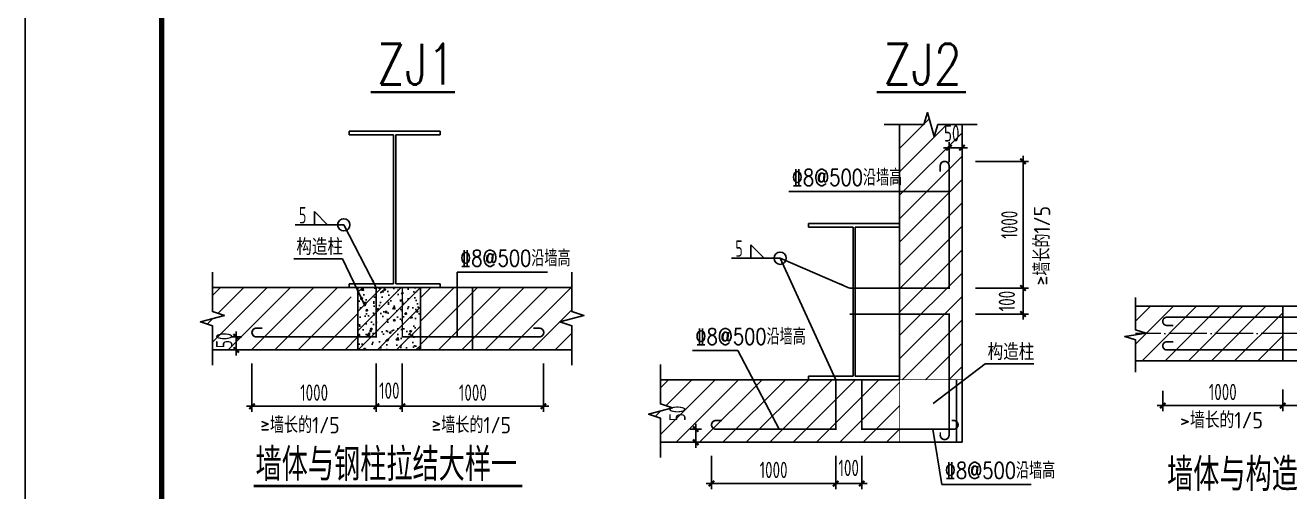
# Model space of a CAD drawing. Extents: x 36360094 to 36697644, y 75306 to 425482.
# Drawn here: x 36360094 to 36406481, y 289338 to 306435 of the extents above; entities that cross this region are included whole.
import ezdxf
from ezdxf.enums import TextEntityAlignment as Align

# ---------------------------------------------------------------- set-up
doc = ezdxf.new("R2010")
doc.units = 0
doc.header["$LTSCALE"] = 1000
doc.header["$MEASUREMENT"] = 0
doc.linetypes.add('10', pattern=[0])
doc.linetypes.add('DOTE', pattern=[2.42, 2, -0.2, 0.02, -0.2])
doc.layers.get('0').update_dxf_attribs({"linetype": 'CONTINUOUS'})
for name, color, linetype in [('AXIS', 3, 'CONTINUOUS'), ('COLU', 7, 'CONTINUOUS'), ('DIM', 3, 'CONTINUOUS'), ('HATCH', 254, 'CONTINUOUS'), ('NUM', 7, 'CONTINUOUS'), ('PUB_TEXT', 7, 'CONTINUOUS'), ('PUB_TITLE', 4, 'CONTINUOUS'), ('REIN', 1, 'CONTINUOUS'), ('TEXT', 7, 'CONTINUOUS'), ('THIN', 7, 'CONTINUOUS'), ('焊缝标注', 253, 'CONTINUOUS')]:
    doc.layers.add(name, color=color, linetype=linetype)
doc.styles.add('_HZTXT', font='txt.shx', dxfattribs={"width": 0.8, "bigfont": 'hztxt.shx'})
doc.styles.add('_TXT', font='SIMPLEX.shx', dxfattribs={"width": 0.6})
doc.styles.add('TSSD_Dimension', font='Tssdeng.shx', dxfattribs={"width": 0.7, "bigfont": 'HZTXT.SHX'})
doc.styles.add('TSSD_Label', font='Tssdeng.shx', dxfattribs={"width": 0.7, "bigfont": 'hztxt.shx'})
doc.styles.add('TSSD_REIN', font='tssdeng.shx', dxfattribs={"width": 0.7, "bigfont": 'tssdchn.shx'})

# ---------------------------------------------------------------- blocks, each defined once
blk = doc.blocks.new('_ArchTick')
at = {"color": 0, "linetype": 'ByBlock', "const_width": 0.4}
blk.add_lwpolyline([(-0.5, -0.5), (0.5, 0.5)], dxfattribs=at)
blk = doc.blocks.new('rtrt')
at = {"linetype": '10'}
for p, q in [((576100, 96331), (572600, 96331)), ((572600, 96331), (572600, 96191)), ((576100, 96331), (576100, 96191)), ((574310, 96191), (572600, 96191)), ((574310, 90471), (574310, 96191)), ((576100, 96191), (574390, 96191)), ((574390, 90471), (574390, 96191)), ((574310, 90471), (572600, 90471)), ((572600, 90471), (572600, 90331)), ((576100, 90471), (574390, 90471)), ((576100, 90471), (576100, 90331)), ((576100, 90331), (572600, 90331))]:
    blk.add_line(p, q, dxfattribs=at)

msp = doc.modelspace()

# ---------------------------------------------------------------- hatches: boundary and pattern name
at = {"linetype": '10'}
h = msp.add_hatch(dxfattribs=at)
h.set_pattern_fill('ANSI31', color=256, scale=190.905, style=0)
h.set_pattern_definition([(45, (35277716.63, 111514.95), (-428.59395, 428.59395), [])])
h.paths.add_polyline_path([(36390024.7, 291629.3), (36390024.7, 293442.9), (36386595.1, 293442.9), (36387949.8, 291629.3)], flags=16)
h.paths.add_polyline_path([(36390979.2, 291629.3), (36392168.7, 291629.3), (36392168.7, 293442.9), (36390979.2, 293442.9)], flags=17)
h.paths.add_polyline_path([(36393982.3, 293442.9), (36393982.3, 295849.8), (36392168.7, 295849.8), (36392168.7, 293442.9)], flags=17)
h.paths.add_polyline_path([(36393982.3, 302082.6), (36392168.7, 302082.6), (36392168.7, 296804.4), (36393982.3, 296804.4)], flags=17)
h.paths.add_polyline_path([(36381590.9, 291722.9), (36381590.9, 292693.1), (36382593.1, 292693.1), (36382593.1, 291722.9)], flags=24)
h.paths.add_polyline_path([(36393062, 305383), (36394032.2, 305383), (36394032.2, 304380.7), (36393062, 304380.7)], flags=24)
h.paths.add_polyline_path([(36383397.6, 292037.4), (36383397.6, 291152), (36392168.7, 291152), (36392168.7, 291629.3), (36390979.2, 291629.3), (36390979.2, 293442.9), (36390024.7, 293442.9), (36390024.7, 291629.3), (36387949.8, 291629.3), (36386595.1, 293442.9), (36383397.6, 293442.9), (36383397.6, 292557.4), (36383837.6, 292417.4), (36382957.6, 292177.4)])
h.paths.add_polyline_path([(36393054.1, 302798.5), (36392168.7, 302798.5), (36392168.7, 302082.6), (36393982.3, 302082.6), (36393982.3, 296804.4), (36392168.7, 296804.4), (36392168.7, 295849.8), (36393982.3, 295849.8), (36393982.3, 293442.9), (36394459.6, 293442.9), (36394459.6, 302798.5), (36393574.1, 302798.5), (36393434.1, 302358.5), (36393194.1, 303238.5)])
h = msp.add_hatch(dxfattribs=at)
h.set_pattern_fill('ANSI31', color=256, scale=190.905, style=0)
h.set_pattern_definition([(45, (35277566.7, 114898.56), (-428.59395, 428.59395), [])])
h.paths.add_polyline_path([(36376515.2, 294535.6), (36376338.1, 295012.9), (36374590.7, 295012.9), (36374590.7, 294535.6)], flags=16)
h.paths.add_polyline_path([(36364537.8, 295106.5), (36364537.8, 296076.7), (36365540.1, 296076.7), (36365540.1, 295106.5)], flags=24)
h.paths.add_polyline_path([(36366960.6, 295421.1), (36366960.6, 294535.6), (36372299.8, 294535.6), (36372299.8, 296315.4), (36371545.8, 296826.5), (36366960.6, 296826.5), (36366960.6, 295941.1), (36367400.6, 295801.1), (36366520.6, 295561.1)])
h.paths.add_polyline_path([(36380148.3, 294535.6), (36380148.3, 295421.1), (36379708.3, 295561.1), (36380588.3, 295801.1), (36380148.3, 295941.1), (36380148.3, 296826.5), (36374590.7, 296826.5), (36374590.7, 295012.9), (36376338.1, 295012.9), (36376515.2, 294535.6)])
at = {"layer": 'HATCH'}
h = msp.add_hatch(dxfattribs=at)
h.set_pattern_fill('ARMORED', color=256, scale=100, style=0)
h.set_pattern_definition([(50, (34973394.7, 1125135.6), (717.26018, -62.75213), [75, -825]), (355, (34973394.7, 1125135.6), (-138.75133, 752.19213), [60, -660]), (100.4514, (34973454.45, 1125130.37), (578.50938, 689.43954), [63.7402, -701.1421]), (46.1842, (34973394.7, 1125335.6), (1067.24105, -165.519), [112.5, -1237.5]), (96.6356, (34973483.6, 1125321.8), (934.6627, 974.1179), [95.6103, -1051.713]), (351.1842, (34973394.7, 1125335.6), (934.66195, 974.1186), [90, -990]), (21, (34973494.7, 1125285.6), (596.90705, -402.6189), [75, -825]), (326, (34973494.7, 1125285.6), (243.31533, 725.15005), [60, -660]), (71.4514, (34973544.4, 1125252.04), (840.22263, 322.5305), [63.7402, -701.1421]), (37.5, (34973394.67, 1125135.6), (12.159855, 332.893854), [0, -652, 0, -670, 0, -662.5]), (7.5, (34973394.67, 1125135.6), (263.06954, 394.41171), [0, -382, 0, -637, 0, -252.5]), (327.5, (34973171.67, 1125135.6), (533.822436, -22.55487), [0, -250, 0, -780, 0, -1035]), (317.5, (34973071.67, 1125135.6), (583.18617, 100.10498), [0, -325, 0, -518, 0, -735]), (45, (34973394.67, 1125135.6), (-353.55339, 353.55339), [])])
h.paths.add_polyline_path([(36372299.8, 296826.5), (36372299.8, 294535.6), (36374590.7, 294535.6), (36374590.7, 296826.5)])

# ---------------------------------------------------------------- linework, layer by layer
at = {"linetype": '10'}
for p, q in [((36392168.7, 302798.5), (36392168.7, 293442.9)), ((36394459.6, 302798.5), (36394459.6, 291152)), ((36380148.3, 296826.5), (36366960.6, 296826.5)), ((36372299.8, 296826.5), (36372299.8, 294535.6)), ((36374590.7, 296826.5), (36374590.7, 294535.6)), ((36376500.5, 296826.5), (36376500.5, 294535.6)), ((36368570.7, 295332.1), (36368786.3, 295332.1)), ((36368570.7, 295332.1), (36368786.3, 295332.1)), ((36378952.2, 295332.1), (36378736.6, 295332.1)), ((36378952.2, 295332.1), (36378736.6, 295332.1)), ((36380148.3, 294535.6), (36366960.6, 294535.6)), ((36392168.7, 293442.9), (36383397.6, 293442.9)), ((36394259.6, 293442.9), (36394259.6, 291152)), ((36394459.6, 291152), (36383397.6, 291152))]:
    msp.add_line(p, q, dxfattribs=at)
at = {"const_width": 87.5, "elevation": 97.8}
for points in [[(36372762.1, 303989.2), (36375864.5, 303989.2)], [(36391332.6, 303989.2), (36394602.1, 303989.2)]]:
    msp.add_lwpolyline(points, dxfattribs=at)
at = {"linetype": '10', "const_width": 19.1}
for points in [[(36372299.8, 296826.5), (36372299.8, 294535.6), (36374590.7, 294535.6), (36374590.7, 296826.5), (36372299.8, 296826.5)], [(36392168.7, 293442.9), (36392168.7, 291152), (36394459.6, 291152), (36394459.6, 293442.9), (36392168.7, 293442.9)]]:
    msp.add_lwpolyline(points, dxfattribs=at)
at = {"linetype": '10'}
for centre, start, end in [((36368570.7, 295172.5), 90, 270), ((36394153.5, 291788.9), 270, 90)]:
    msp.add_arc(centre, 159.6, start, end, dxfattribs=at)
at = {"layer": 'AXIS', "linetype": 'DOTE', "lineweight": 5, "ltscale": 0.7}
msp.add_line((36413605.1, 295133.4), (36400823.8, 295133.4), dxfattribs=at)
at = {"layer": 'COLU', "linetype": 'ByBlock'}
msp.add_line((36375939.2, 297387.2), (36375939.2, 295012.9), dxfattribs=at)
at = {"layer": 'DIM'}
for p, q in [((36393982.3, 301418.8), (36393982.3, 302148.1)), ((36394459.6, 301637.6), (36394459.6, 302148.1)), ((36393782.3, 301948.1), (36394659.6, 301948.1)), ((36396696.6, 296604.4), (36396696.6, 301648.4)), ((36394959.6, 301448.4), (36396896.6, 301448.4)), ((36396696.6, 295649.8), (36396696.6, 297004.4)), ((36394959.6, 296804.4), (36396896.6, 296804.4)), ((36394959.6, 296804.4), (36396896.6, 296804.4)), ((36394959.6, 295849.8), (36396896.6, 295849.8)), ((36367833, 295215.1), (36367833, 294335.6)), ((36368044.2, 295015.1), (36367633, 295015.1)), ((36367825.5, 294535.6), (36367633, 294535.6)), ((36368411.1, 294035.6), (36368411.1, 292269.1)), ((36372971.7, 294035.6), (36372971.7, 292269.1)), ((36372971.7, 294035.6), (36372971.7, 292269.1)), ((36373926.2, 294035.6), (36373926.2, 292269.1)), ((36373926.2, 294035.6), (36373926.2, 292269.1)), ((36379102.3, 294035.6), (36379102.3, 292269.1)), ((36401823.8, 293037.2), (36401823.8, 292292.9)), ((36406223.8, 293082.6), (36406223.8, 292292.9)), ((36406223.8, 293037.2), (36406223.8, 292292.9)), ((36373171.7, 292469.1), (36368211.1, 292469.1)), ((36374126.2, 292469.1), (36372771.7, 292469.1)), ((36373726.2, 292469.1), (36379302.3, 292469.1)), ((36401623.8, 292492.9), (36406423.8, 292492.9)), ((36406023.8, 292492.9), (36408405.1, 292492.9)), ((36384690.1, 291831.5), (36384690.1, 290952)), ((36384901.4, 291631.5), (36384490.1, 291631.5)), ((36384682.7, 291152), (36384490.1, 291152)), ((36385268.2, 290652), (36385268.2, 289435.5)), ((36389824.7, 290652), (36389824.7, 289435.5)), ((36389824.7, 290652), (36389824.7, 289435.5)), ((36390779.2, 290652), (36390779.2, 289435.5)), ((36390024.7, 289635.5), (36385068.2, 289635.5)), ((36390979.2, 289635.5), (36389624.7, 289635.5))]:
    msp.add_line(p, q, dxfattribs=at)
at = {"layer": 'HATCH', "color": 0}
for p, q in [((36400823.8, 295589.1), (36401368.1, 296133.4)), ((36400823.8, 294740.6), (36402216.6, 296133.4)), ((36401065.2, 294133.4), (36403065.2, 296133.4)), ((36401913.7, 294133.4), (36403913.7, 296133.4)), ((36402762.2, 294133.4), (36404762.2, 296133.4)), ((36403610.8, 294133.4), (36405610.8, 296133.4)), ((36404459.3, 294133.4), (36406223.8, 295897.9)), ((36405307.8, 294133.4), (36406223.8, 295049.4))]:
    msp.add_line(p, q, dxfattribs=at)
at = {"layer": 'NUM', "const_width": 100}
msp.add_lwpolyline([(36378334.3, 289545), (36368476.4, 289545)], dxfattribs=at)
at = {"layer": 'PUB_TITLE'}
msp.add_lwpolyline([(36360094.2, 252757.1), (36360094.2, 336757.1), (36478894.2, 336757.1), (36478894.2, 252757.1)], close=True, dxfattribs=at)
at = {"layer": 'PUB_TITLE', "const_width": 200}
msp.add_lwpolyline([(36365094.2, 254757.1), (36476894.2, 254757.1), (36476894.2, 334757.1), (36365094.2, 334757.1)], close=True, dxfattribs=at)
at = {"layer": 'REIN', "color": 1}
for p, q in [((36393663.1, 301288.8), (36393663.1, 301073.2)), ((36393663.1, 301288.8), (36393663.1, 301073.2)), ((36385427.9, 291948.5), (36385643.5, 291948.5)), ((36385427.9, 291948.5), (36385643.5, 291948.5))]:
    msp.add_line(p, q, dxfattribs=at)
at = {"layer": 'REIN', "color": 1, "const_width": 60}
for points in [[(36390336.5, 296804.4), (36393982.3, 296804.4), (36393982.3, 301288.8)], [(36393663.1, 301288.8), (36393663.1, 301073.2)], [(36372971.7, 296826.5), (36372971.7, 295012.9), (36368570.7, 295012.9)], [(36373926.2, 296826.5), (36373926.2, 295012.9), (36378952.2, 295012.9)], [(36390336.5, 295849.8), (36393982.3, 295849.8), (36393982.3, 291409.9)], [(36368570.7, 295332.1), (36368786.3, 295332.1)], [(36378952.2, 295332.1), (36378736.6, 295332.1)], [(36389824.7, 293442.9), (36389824.7, 291629.3), (36385427.9, 291629.3)], [(36390779.2, 293442.9), (36390779.2, 291629.3), (36394153.5, 291629.3)], [(36385427.9, 291948.5), (36385643.5, 291948.5)], [(36394153.5, 291948.5), (36394080.1, 291948.5)], [(36393663.1, 291409.9), (36393663.1, 291517.7)]]:
    msp.add_lwpolyline(points, dxfattribs=at)
for points in [[(36393982.3, 301288.8, 1), (36393663.1, 301288.8)], [(36412215.1, 295433.4), (36412455.1, 295433.4, 1), (36412455.1, 295733.4), (36401973.8, 295733.4, 1), (36401973.8, 295433.4), (36402213.8, 295433.4)], [(36368570.7, 295012.9, -1), (36368570.7, 295332.1)], [(36378952.2, 295012.9, 1), (36378952.2, 295332.1)], [(36412215.1, 294833.4), (36412455.1, 294833.4, -1), (36412455.1, 294533.4), (36401973.8, 294533.4, -1), (36401973.8, 294833.4), (36402213.8, 294833.4)], [(36385427.9, 291629.3, -1), (36385427.9, 291948.5)], [(36394153.5, 291629.3, 1), (36394153.5, 291948.5)], [(36393982.3, 291409.9, -1), (36393663.1, 291409.9)]]:
    msp.add_lwpolyline(points, format="xyb", dxfattribs=at)
at = {"layer": 'REIN', "color": 1}
for centre, start, end in [((36393822.7, 301288.8), 0, 180), ((36378952.2, 295172.5), 270, 90), ((36385427.9, 291788.9), 90, 270), ((36393822.7, 291409.9), 180, 0)]:
    msp.add_arc(centre, 159.6, start, end, dxfattribs=at)
at = {"layer": 'TEXT'}
for p, q in [((36388107, 300347.3), (36393982.3, 300347.3)), ((36370707.2, 299120.4), (36370707.2, 299611.6)), ((36370707.2, 299611.6), (36371186.2, 299120.4)), ((36371777.3, 299120.4), (36369990.5, 299120.4)), ((36372971.7, 296826.5), (36371777.3, 299120.4)), ((36386715.9, 297896.9), (36386715.9, 298388.1)), ((36386715.9, 298388.1), (36387195, 297896.9)), ((36371734, 297875.6), (36369947.1, 297875.6)), ((36372562.2, 296137.6), (36371734, 297875.6)), ((36387786.1, 297896.9), (36385999.2, 297896.9)), ((36389824.7, 293442.9), (36387786.1, 297896.9)), ((36390336.5, 296804.4), (36387786.1, 297896.9)), ((36375939.2, 297387.2), (36379251.9, 297387.2)), ((36384570, 294516.4), (36386239.7, 294516.4)), ((36387749.8, 291629.3), (36386239.7, 294516.4)), ((36393405, 292575.6), (36395307.9, 294024.2)), ((36397094.8, 294024.2), (36395307.9, 294024.2)), ((36393391.1, 291629.3), (36393720.8, 289607.1)), ((36393720.8, 289607.1), (36397001, 289607.1))]:
    msp.add_line(p, q, dxfattribs=at)
msp.add_lwpolyline([(36406223.8, 294133.4), (36406223.8, 296133.4), (36408205.1, 296133.4), (36408205.1, 294133.4)], close=True, dxfattribs=at)
for centre in [(36371777.3, 299120.4), (36387786.1, 297896.9)]:
    msp.add_circle(centre, 224, dxfattribs=at)
at = {"layer": 'THIN', "color": 7}
for p, q in [((36406223.8, 296133.4), (36400823.8, 296133.4)), ((36406223.8, 294133.4), (36400823.8, 294133.4))]:
    msp.add_line(p, q, dxfattribs=at)
at = {"layer": 'THIN'}
for points in [[(36391608.7, 302798.5), (36393054.1, 302798.5), (36393194.1, 303238.5), (36393434.1, 302358.5), (36393574.1, 302798.5), (36395019.6, 302798.5)], [(36366960.6, 297386.5), (36366960.6, 295941.1), (36367400.6, 295801.1), (36366520.6, 295561.1), (36366960.6, 295421.1), (36366960.6, 293975.6)], [(36380148.3, 297386.5), (36380148.3, 295941.1), (36380588.3, 295801.1), (36379708.3, 295561.1), (36380148.3, 295421.1), (36380148.3, 293975.6)], [(36383397.6, 290592), (36383397.6, 292037.4), (36382957.6, 292177.4), (36383837.6, 292417.4), (36383397.6, 292557.4), (36383397.6, 294002.9)]]:
    msp.add_lwpolyline(points, dxfattribs=at)
at = {"layer": 'THIN', "color": 7}
msp.add_lwpolyline([(36400819.3, 296459.9), (36400819.3, 295267.6), (36401219.3, 295147.6), (36400427.8, 295028.9), (36400819.3, 294907.6), (36400819.3, 293715.3)], dxfattribs=at)
at = {"layer": '焊缝标注'}
for points in [[(36372971.7, 296826.5), (36372800.7, 297060.2), (36372876.8, 297100)], [(36390336.5, 296804.4), (36389978.2, 296928.1), (36390007.7, 296984.3)], [(36389824.7, 293442.9), (36389645, 293776.6), (36389704.8, 293797.9)]]:
    msp.add_solid(points, dxfattribs=at)

# ---------------------------------------------------------------- block references
at = {"linetype": '10', "xscale": 0.9545249938964844, "yscale": 0.9545249938964844, "zscale": 0.9545249938964844}
for p in [(35825413.5, 210603.4), (35842266.5, 207219.7)]:
    msp.add_blockref('rtrt', p, dxfattribs=at)
at = {"layer": 'DIM', "xscale": 200, "yscale": 200, "zscale": 200}
for p, rotation in [((36393982.3, 301948.1), 180), ((36396696.6, 301448.4), 90), ((36396696.6, 296804.4), 90), ((36396696.6, 296804.4), 270), ((36396696.6, 295849.8), 270), ((36367833, 295015.1), 90), ((36367833, 294535.6), 270), ((36368411.1, 292469.1), 180), ((36372971.7, 292469.1), 180), ((36373926.2, 292469.1), 180), ((36401823.8, 292492.9), 180), ((36406223.8, 292492.9), 180), ((36384690.1, 291631.5), 90), ((36384690.1, 291152), 270), ((36385268.2, 289635.5), 180), ((36389824.7, 289635.5), 180)]:
    msp.add_blockref('_ArchTick', p, dxfattribs=dict(at, rotation=rotation))
for p in [(36394459.6, 301948.1), (36372971.7, 292469.1), (36373926.2, 292469.1), (36379102.3, 292469.1), (36406223.8, 292492.9), (36389824.7, 289635.5), (36390779.2, 289635.5)]:
    msp.add_blockref('_ArchTick', p, dxfattribs=at)

# ---------------------------------------------------------------- texts
at = {"layer": 'DIM', "color": 7, "char_height": 600, "attachment_point": 5, "style": 'TSSD_Dimension'}
for s, insert in [('\\A1;50', (36394081.7, 302475.3)), ('\\A1;1000', (36370691.4, 292969.1)), ('\\A1;100', (36373448.9, 293042.9)), ('\\A1;1000', (36376514.2, 292969.1)), ('\\A1;1000', (36404023.8, 292992.9)), ('\\A1;1000', (36387546.5, 290135.5)), ('\\A1;100', (36390302, 290209.2))]:
    msp.add_mtext(s, dxfattribs=dict(at, insert=insert))
at = {"layer": 'DIM', "color": 7, "char_height": 600, "attachment_point": 5, "rotation": 90, "style": 'TSSD_Dimension'}
for s, insert in [('\\A1;1000', (36396196.6, 299126.4)), ('\\A1;100', (36396103.7, 296327.1)), ('\\A1;50', (36367393.3, 294887.9)), ('\\A1;50', (36384016.1, 292208))]:
    msp.add_mtext(s, dxfattribs=dict(at, insert=insert))
at = {"layer": 'PUB_TEXT', "style": '_TXT', "width": 0.8}
for s, p in [('ZJ1', (36372999.3, 304260, 97.8)), ('ZJ2', (36391569.8, 304260, 97.8))]:
    msp.add_text(s, height=1500, dxfattribs=at).set_placement(p)
at = {"layer": 'TEXT', "style": '_HZTXT', "width": 0.8}
for p in [(36388212.3, 300556.3, -381.8), (36376044.4, 297596.2, -381.8), (36384675.2, 294725.4, -381.8), (36393826.1, 289816.1, -381.8)]:
    msp.add_text('%%1328@500沿墙高', height=600, dxfattribs=at).set_placement(p)
at = {"layer": 'TEXT', "style": 'TSSD_REIN', "width": 0.66815}
for p, p2 in [((36370138.6, 299174.3), (36370405.8, 299174.3)), ((36386147.3, 297950.8), (36386414.6, 297950.8))]:
    msp.add_text('5', height=600, dxfattribs=at).set_placement(p, p2, align=Align.FIT)
at = {"layer": 'TEXT', "style": 'TSSD_REIN'}
for s, rotation, width, p, p2 in [('≥墙长的1/5', 89.82192, 0.765332, (36397685.6, 296901.6), (36397694.7, 299809.9)), ('>墙长的1/5', 359.82192, 0.789915, (36402455.4, 291665.7), (36405502.2, 291656.2)), ('≥墙长的1/5', 359.82192, 0.765332, (36368716.4, 291485), (36371624.6, 291475.9)), ('≥墙长的1/5', 359.82192, 0.765332, (36375001.4, 291485), (36377909.7, 291475.9))]:
    msp.add_text(s, height=600, rotation=rotation, dxfattribs=dict(at, width=width)).set_placement(p, p2, align=Align.FIT)
for p in [(36370038.8, 298012.5), (36395399.6, 294161.1)]:
    msp.add_text('构造柱', height=600, dxfattribs=at).set_placement(p)
at = {"layer": 'TEXT', "style": 'TSSD_Label', "width": 0.8}
for s, p in [('墙体与钢柱拉结大样一', (36373339.8, 289732.3)), ('墙体与构造柱拉结大样一', (36407260.7, 289365.6))]:
    msp.add_text(s, height=1200, dxfattribs=at).set_placement(p, align=Align.CENTER)

doc.saveas('drawing.dxf')
